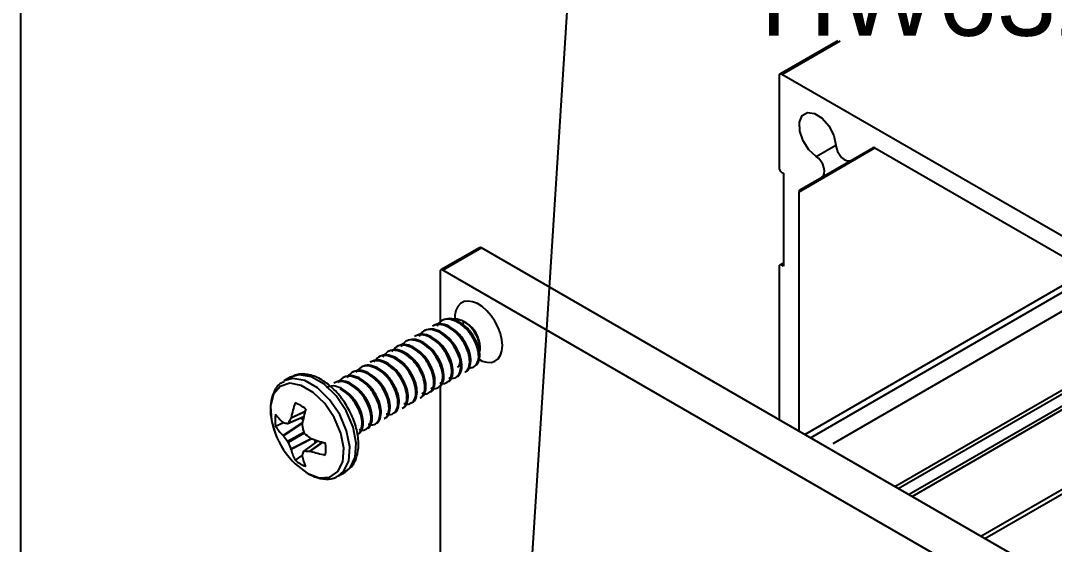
# Model space of a CAD drawing. Extents: x 0 to 9.57, y -8.69 to 0.
# Drawn here: x 0 to 2.548, y -3.106 to -1.815 of the extents above; entities that cross this region are included whole.
import ezdxf
from ezdxf import colors
from ezdxf.entities.mleader import LeaderData, LeaderLine
from ezdxf.math import Vec2, Vec3

# ---------------------------------------------------------------- set-up
doc = ezdxf.new("R2010")
doc.units = 0
doc.header["$LTSCALE"] = 0.5
doc.header["$MEASUREMENT"] = 0
for name, color, linetype in [('End Cap', 92, 'CONTINUOUS'), ('FAB DWG', 221, 'CONTINUOUS'), ('Hardware', 242, 'CONTINUOUS'), ('Housing', 150, 'CONTINUOUS')]:
    doc.layers.add(name, color=color, linetype=linetype)
doc.layers.add('Text-Unprinted', color=131, linetype='CONTINUOUS', plot=False)
doc.styles.get("Standard").update_dxf_attribs({"font": 'arial.ttf'})

msp = doc.modelspace()

# ---------------------------------------------------------------- linework, layer by layer
at = {"layer": 'End Cap', "transparency": 16777216}
for p, q in [((1.1312, -2.3748), (1.0361, -2.4297)), ((1.1362, -2.3753), (1.0411, -2.4302)), ((3.2434, -3.5918), (1.1362, -2.3753)), ((1.0341, -2.4343), (1.0341, -2.5578)), ((3.1483, -3.6467), (1.0411, -2.4302)), ((1.0341, -2.717), (1.0341, -3.6401))]:
    msp.add_line(p, q, dxfattribs=at)
at = {"layer": 'End Cap', "transparency": 16777216, "flags": 128}
for points in [[(1.1875, -2.616), (1.1863, -2.6016), (1.1827, -2.5865), (1.177, -2.5712), (1.1692, -2.5563), (1.1599, -2.5425), (1.1492, -2.5303), (1.1377, -2.5202), (1.1258, -2.5127), (1.1141, -2.508), (1.103, -2.5063), (1.0929, -2.5077), (1.0843, -2.5122), (1.0775, -2.5196), (1.0728, -2.5295), (1.0704, -2.5415), (1.0704, -2.5499)], [(1.1308, -2.6506), (1.1377, -2.6542), (1.1492, -2.6574), (1.1599, -2.6575), (1.1692, -2.6545), (1.177, -2.6486), (1.1827, -2.6399), (1.1863, -2.6289), (1.1875, -2.616)]]:
    msp.add_lwpolyline(points, dxfattribs=at)
at = {"layer": 'End Cap', "transparency": 16777216}
for centre, radius, start, end in [((1.1333, -2.3794), 0.00503, 54.3824, 114.3071), ((1.0384, -2.4336), 0.00437, 50.7967, 189.214)]:
    msp.add_arc(centre, radius, start, end, dxfattribs=at)
at = {"layer": 'Hardware', "transparency": 16777216}
for p, q in [((1.0525, -2.5698), (1.0553, -2.5682)), ((1.0746, -2.5571), (1.0774, -2.5555)), ((1.0919, -2.5565), (1.0884, -2.5657)), ((1.0981, -2.5601), (1.0919, -2.5565)), ((1.0083, -2.5953), (1.0111, -2.5937)), ((1.0304, -2.5826), (1.0332, -2.581)), ((0.9641, -2.6208), (0.9669, -2.6192)), ((0.9862, -2.6081), (0.989, -2.6065)), ((1.1325, -2.6224), (1.1325, -2.6197)), ((0.9199, -2.6463), (0.9227, -2.6448)), ((0.942, -2.6336), (0.9448, -2.632)), ((0.8757, -2.6719), (0.8785, -2.6703)), ((0.8978, -2.6591), (0.9006, -2.6575)), ((1.109, -2.6709), (1.1057, -2.6702)), ((0.6647, -2.6942), (0.6487, -2.7034)), ((0.8315, -2.6974), (0.8343, -2.6958)), ((0.8536, -2.6846), (0.8564, -2.683)), ((0.7873, -2.7229), (0.7901, -2.7213)), ((0.8094, -2.7101), (0.8122, -2.7085)), ((0.6587, -2.808), (0.6978, -2.7911)), ((0.6595, -2.8072), (0.6979, -2.7906)), ((0.7007, -2.7794), (0.6662, -2.7954)), ((0.6662, -2.7954), (0.6666, -2.7942)), ((0.6666, -2.7942), (0.701, -2.7782)), ((0.6897, -2.7946), (0.6963, -2.7984)), ((0.6479, -2.8069), (0.6284, -2.8152)), ((0.6468, -2.8057), (0.6476, -2.8061)), ((0.6468, -2.8374), (0.6949, -2.8058)), ((0.6946, -2.8076), (0.6476, -2.8384)), ((0.6941, -2.8101), (0.6942, -2.8116)), ((0.6476, -2.8384), (0.6468, -2.8374)), ((0.658, -2.8521), (0.6977, -2.8292)), ((0.6992, -2.8319), (0.6595, -2.8548)), ((0.6662, -2.8706), (0.7164, -2.8454)), ((0.7181, -2.846), (0.6666, -2.8719)), ((0.7323, -2.8508), (0.6981, -2.8762)), ((0.7328, -2.851), (0.6992, -2.8759)), ((0.7127, -2.8437), (0.714, -2.8445)), ((0.7252, -2.8485), (0.7252, -2.8561)), ((0.6666, -2.8719), (0.6662, -2.8706)), ((0.7127, -2.876), (0.7439, -2.8542)), ((0.714, -2.8763), (0.7127, -2.876)), ((0.745, -2.8545), (0.714, -2.8763)), ((0.6928, -2.8867), (0.6767, -2.8989)), ((0.6942, -2.8868), (0.6941, -2.8877)), ((0.7837, -2.9372), (0.7997, -2.928))]:
    msp.add_line(p, q, dxfattribs=at)
at = {"layer": 'Hardware', "transparency": 16777216, "flags": 128}
for points in [[(0.7826, -2.9378), (0.7961, -2.9267), (0.8087, -2.9008), (0.8113, -2.8661), (0.8036, -2.8265), (0.7864, -2.7862), (0.7616, -2.7496), (0.7319, -2.7206), (0.7005, -2.7025), (0.6708, -2.6971), (0.6487, -2.7033)], [(0.7997, -2.928), (0.8121, -2.9175), (0.8247, -2.8915), (0.8273, -2.8569), (0.8196, -2.8173), (0.8024, -2.777), (0.7776, -2.7403), (0.7479, -2.7114), (0.7165, -2.6933), (0.6867, -2.6879), (0.6647, -2.6942)], [(0.7064, -2.9306), (0.7358, -2.9419), (0.762, -2.9406), (0.7822, -2.9269), (0.7942, -2.9023), (0.7966, -2.8694), (0.7893, -2.8318), (0.773, -2.7936), (0.7495, -2.7589), (0.7213, -2.7314), (0.6914, -2.7142), (0.6633, -2.7091), (0.6397, -2.7167), (0.6234, -2.7361), (0.6161, -2.7652), (0.6186, -2.801), (0.6236, -2.8208)], [(0.6695, -2.9002), (0.6769, -2.9079), (0.7064, -2.9306)]]:
    msp.add_lwpolyline(points, dxfattribs=at)
at = {"layer": 'Hardware', "transparency": 16777216}
for centre, radius, start, end in [((1.0598, -2.622), 0.0728, 1.7582, 58.2364), ((1.1049, -2.6447), 0.0266, 278.914, 351.9315), ((0.9294, -2.8461), 0.2678, 160.6536, 168.817), ((0.6488, -2.8356), 0.083, 49.6335, 70.3719), ((1.022, -2.8635), 0.3321, 164.0757, 170.7452), ((0.7101, -2.8003), 0.0831, 169.6325, 190.3675), ((0.7254, -2.716), 0.1193, 215.5248, 228.7388), ((0.8616, -2.9143), 0.2287, 148.6893, 152.0809), ((0.8259, -2.7569), 0.2121, 197.5094, 222.4852), ((0.7265, -2.7526), 0.1164, 212.529, 226.7643), ((0.6801, -2.6605), 0.1492, 257.4359, 261.4799), ((0.9679, -2.7664), 0.2774, 189.3761, 193.0942), ((0.8208, -2.7183), 0.2108, 214.741, 219.4114), ((0.8887, -2.6293), 0.2774, 226.9064, 230.6244), ((0.8317, -2.5339), 0.3322, 249.257, 255.9259), ((0.8568, -2.7807), 0.2108, 200.5891, 205.2593), ((0.78, -2.8452), 0.1165, 193.2378, 207.4715), ((0.8365, -2.9314), 0.1492, 158.528, 162.5729), ((0.7075, -2.6473), 0.2288, 267.9256, 271.3165), ((0.8004, -2.6227), 0.2678, 251.1855, 259.3484), ((0.6692, -2.871), 0.0831, 349.6325, 10.3675), ((0.7305, -2.8356), 0.083, 229.6335, 250.3719), ((0.8111, -2.8644), 0.1193, 191.2637, 204.4763)]:
    msp.add_arc(centre, radius, start, end, dxfattribs=at)
for points, knots in [([(1.0525, -2.5698), (1.0456, -2.5671), (1.0318, -2.5617), (1.0208, -2.5659), (1.0152, -2.5681)], [0, 0, 0, 0, 0.496367, 1, 1, 1, 1]), ([(1.0553, -2.5682), (1.0484, -2.5655), (1.0346, -2.5601), (1.0235, -2.5643), (1.018, -2.5665)], [0, 0, 0, 0, 0.496367, 1, 1, 1, 1]), ([(1.0746, -2.5571), (1.0678, -2.5545), (1.0542, -2.5494), (1.0361, -2.5535), (1.029, -2.5632), (1.0255, -2.568)], [0, 0, 0, 0, 0.332007, 0.672778, 1, 1, 1, 1]), ([(1.0774, -2.5555), (1.0705, -2.5528), (1.0567, -2.5473), (1.0456, -2.5516), (1.0401, -2.5537)], [0, 0, 0, 0, 0.496367, 1, 1, 1, 1]), ([(1.0952, -2.6811), (1.0953, -2.6811), (1.1, -2.6803), (1.1054, -2.6702), (1.1082, -2.6521), (1.1028, -2.6283), (1.0907, -2.6042), (1.073, -2.5826), (1.0593, -2.574), (1.0525, -2.5698)], [0, 0, 0, 0, 0.001946, 0.165008, 0.333342, 0.501676, 0.664738, 0.834553, 1, 1, 1, 1]), ([(1.098, -2.6795), (1.098, -2.6795), (1.1028, -2.6787), (1.1081, -2.6686), (1.111, -2.6505), (1.1056, -2.6267), (1.0935, -2.6026), (1.0758, -2.581), (1.062, -2.5725), (1.0553, -2.5682)], [0, 0, 0, 0, 0.001946, 0.165008, 0.333342, 0.501676, 0.664738, 0.834553, 1, 1, 1, 1]), ([(1.0643, -2.5517), (1.0652, -2.5513), (1.0697, -2.549), (1.0796, -2.5506), (1.0882, -2.5547), (1.0919, -2.5565)], [0, 0, 0, 0, 0.117011, 0.618604, 1, 1, 1, 1]), ([(1.109, -2.6709), (1.112, -2.6703), (1.1195, -2.6687), (1.1278, -2.6581), (1.1302, -2.6391), (1.1249, -2.6156), (1.1128, -2.5914), (1.0951, -2.5699), (1.0814, -2.5613), (1.0746, -2.5571)], [0, 0, 0, 0, 0.094441, 0.242391, 0.395125, 0.547858, 0.695809, 0.849886, 1, 1, 1, 1]), ([(1.1312, -2.6484), (1.1315, -2.6446), (1.1324, -2.6344), (1.1276, -2.6139), (1.1156, -2.5898), (1.0979, -2.5683), (1.0841, -2.5597), (1.0774, -2.5555)], [0, 0, 0, 0, 0.128168, 0.348309, 0.561556, 0.783634, 1, 1, 1, 1]), ([(1.1307, -2.6325), (1.1311, -2.6316), (1.1331, -2.6275), (1.1326, -2.6165), (1.1288, -2.6012), (1.1209, -2.585), (1.1097, -2.5702), (1.0993, -2.561), (1.0933, -2.5574), (1.0919, -2.5565)], [0, 0, 0, 0, 0.049444, 0.224437, 0.399429, 0.574191, 0.758666, 0.94464, 1, 1, 1, 1]), ([(1.0083, -2.5953), (1.0014, -2.5926), (0.9876, -2.5872), (0.9766, -2.5914), (0.971, -2.5936)], [0, 0, 0, 0, 0.496367, 1, 1, 1, 1]), ([(1.0111, -2.5937), (1.0042, -2.591), (0.9904, -2.5856), (0.9794, -2.5898), (0.9738, -2.592)], [0, 0, 0, 0, 0.496367, 1, 1, 1, 1]), ([(1.0304, -2.5826), (1.0236, -2.58), (1.01, -2.5749), (0.9919, -2.579), (0.9848, -2.5887), (0.9813, -2.5935)], [0, 0, 0, 0, 0.332007, 0.672778, 1, 1, 1, 1]), ([(1.0332, -2.581), (1.0263, -2.5783), (1.0125, -2.5729), (1.0015, -2.5771), (0.9959, -2.5792)], [0, 0, 0, 0, 0.496367, 1, 1, 1, 1]), ([(1.0332, -2.7075), (1.0343, -2.708), (1.0414, -2.7112), (1.0518, -2.7077), (1.0615, -2.6966), (1.0639, -2.6774), (1.0586, -2.6539), (1.0465, -2.6296), (1.0288, -2.6082), (1.0151, -2.5996), (1.0083, -2.5953)], [0, 0, 0, 0, 0.026957, 0.168443, 0.304303, 0.444555, 0.584807, 0.720667, 0.862153, 1, 1, 1, 1]), ([(1.0538, -2.705), (1.0538, -2.705), (1.0586, -2.7043), (1.0639, -2.6941), (1.0668, -2.676), (1.0614, -2.6522), (1.0493, -2.6281), (1.0316, -2.6066), (1.0178, -2.598), (1.0111, -2.5937)], [0, 0, 0, 0, 0.001946, 0.165008, 0.333342, 0.501676, 0.664738, 0.834553, 1, 1, 1, 1]), ([(1.0553, -2.6947), (1.0564, -2.6952), (1.0635, -2.6985), (1.0739, -2.695), (1.0836, -2.6838), (1.086, -2.6646), (1.0807, -2.6411), (1.0686, -2.6169), (1.0509, -2.5954), (1.0372, -2.5868), (1.0304, -2.5826)], [0, 0, 0, 0, 0.026957, 0.168443, 0.304303, 0.444555, 0.584807, 0.720667, 0.862153, 1, 1, 1, 1]), ([(1.0759, -2.6922), (1.0759, -2.6922), (1.0807, -2.6915), (1.086, -2.6813), (1.0889, -2.6632), (1.0835, -2.6395), (1.0714, -2.6153), (1.0537, -2.5938), (1.0399, -2.5852), (1.0332, -2.581)], [0, 0, 0, 0, 0.001946, 0.165008, 0.333342, 0.501676, 0.664738, 0.834553, 1, 1, 1, 1]), ([(0.9641, -2.6208), (0.9574, -2.6183), (0.9437, -2.6131), (0.9256, -2.6173), (0.9185, -2.627), (0.915, -2.6318)], [0, 0, 0, 0, 0.332007, 0.672778, 1, 1, 1, 1]), ([(0.9669, -2.6192), (0.96, -2.6165), (0.9462, -2.6111), (0.9352, -2.6154), (0.9296, -2.6175)], [0, 0, 0, 0, 0.496367, 1, 1, 1, 1]), ([(0.9862, -2.6081), (0.9795, -2.6055), (0.9658, -2.6004), (0.9477, -2.6045), (0.9406, -2.6143), (0.9371, -2.619)], [0, 0, 0, 0, 0.332007, 0.672778, 1, 1, 1, 1]), ([(0.989, -2.6065), (0.9821, -2.6038), (0.9683, -2.5984), (0.9573, -2.6026), (0.9517, -2.6047)], [0, 0, 0, 0, 0.4963672, 1, 1, 1, 1]), ([(0.989, -2.733), (0.9901, -2.7335), (0.9972, -2.7367), (1.0076, -2.7333), (1.0173, -2.7221), (1.0197, -2.7029), (1.0144, -2.6794), (1.0023, -2.6552), (0.9846, -2.6337), (0.9709, -2.6251), (0.9641, -2.6208)], [0, 0, 0, 0, 0.026957, 0.168443, 0.304303, 0.444555, 0.584807, 0.720667, 0.862153, 1, 1, 1, 1]), ([(1.0096, -2.7305), (1.0097, -2.7305), (1.0144, -2.7298), (1.0197, -2.7196), (1.0226, -2.7015), (1.0172, -2.6777), (1.0051, -2.6536), (0.9874, -2.6321), (0.9736, -2.6235), (0.9669, -2.6192)], [0, 0, 0, 0, 0.001946, 0.165008, 0.333342, 0.501676, 0.664738, 0.834553, 1, 1, 1, 1]), ([(1.0111, -2.7202), (1.0122, -2.7207), (1.0193, -2.724), (1.0297, -2.7205), (1.0394, -2.7093), (1.0418, -2.6901), (1.0365, -2.6666), (1.0244, -2.6424), (1.0067, -2.6209), (0.993, -2.6123), (0.9862, -2.6081)], [0, 0, 0, 0, 0.026957, 0.168443, 0.304303, 0.444555, 0.584807, 0.720667, 0.862153, 1, 1, 1, 1]), ([(1.0317, -2.7178), (1.0318, -2.7177), (1.0365, -2.717), (1.0418, -2.7069), (1.0447, -2.6888), (1.0393, -2.665), (1.0272, -2.6408), (1.0095, -2.6193), (0.9957, -2.6107), (0.989, -2.6065)], [0, 0, 0, 0, 0.001946, 0.165008, 0.333342, 0.501676, 0.664738, 0.834553, 1, 1, 1, 1]), ([(0.9199, -2.6463), (0.9132, -2.6438), (0.8995, -2.6387), (0.8814, -2.6428), (0.8743, -2.6525), (0.8708, -2.6573)], [0, 0, 0, 0, 0.332007, 0.672778, 1, 1, 1, 1]), ([(0.9227, -2.6448), (0.9158, -2.6421), (0.902, -2.6366), (0.891, -2.6409), (0.8854, -2.643)], [0, 0, 0, 0, 0.4963672, 1, 1, 1, 1]), ([(0.942, -2.6336), (0.9353, -2.631), (0.9216, -2.6259), (0.9035, -2.63), (0.8964, -2.6398), (0.8929, -2.6446)], [0, 0, 0, 0, 0.332007, 0.672778, 1, 1, 1, 1]), ([(0.9448, -2.632), (0.9379, -2.6293), (0.9241, -2.6239), (0.9131, -2.6281), (0.9075, -2.6302)], [0, 0, 0, 0, 0.496367, 1, 1, 1, 1]), ([(0.9448, -2.7585), (0.9459, -2.759), (0.953, -2.7622), (0.9634, -2.7588), (0.9731, -2.7476), (0.9755, -2.7284), (0.9702, -2.7049), (0.9581, -2.6807), (0.9404, -2.6592), (0.9267, -2.6506), (0.9199, -2.6463)], [0, 0, 0, 0, 0.026957, 0.168443, 0.304303, 0.444555, 0.584807, 0.720667, 0.862153, 1, 1, 1, 1]), ([(0.9654, -2.756), (0.9655, -2.756), (0.9702, -2.7553), (0.9755, -2.7451), (0.9784, -2.727), (0.973, -2.7032), (0.9609, -2.6791), (0.9432, -2.6576), (0.9295, -2.649), (0.9227, -2.6448)], [0, 0, 0, 0, 0.001946, 0.165008, 0.333342, 0.501676, 0.664738, 0.834553, 1, 1, 1, 1]), ([(0.9847, -2.7449), (0.9848, -2.7449), (0.9895, -2.7441), (0.9949, -2.734), (0.9977, -2.7159), (0.9923, -2.6921), (0.9802, -2.6679), (0.9625, -2.6464), (0.9488, -2.6378), (0.942, -2.6336)], [0, 0, 0, 0, 0.001946, 0.165008, 0.333342, 0.501676, 0.664738, 0.834553, 1, 1, 1, 1]), ([(0.9875, -2.7433), (0.9876, -2.7433), (0.9923, -2.7425), (0.9976, -2.7324), (1.0005, -2.7143), (0.9951, -2.6905), (0.983, -2.6663), (0.9653, -2.6448), (0.9516, -2.6362), (0.9448, -2.632)], [0, 0, 0, 0, 0.001946, 0.165008, 0.333342, 0.501676, 0.664738, 0.834553, 1, 1, 1, 1]), ([(1.0768, -2.6683), (1.0768, -2.6683), (1.0801, -2.6679), (1.0834, -2.6608), (1.0854, -2.6502), (1.0827, -2.6414), (1.0818, -2.6382)], [0, 0, 0, 0, 0.0045, 0.381475, 0.770767, 1, 1, 1, 1]), ([(0.8757, -2.6719), (0.869, -2.6693), (0.8553, -2.6642), (0.8372, -2.6683), (0.8301, -2.678), (0.8266, -2.6828)], [0, 0, 0, 0, 0.332007, 0.672778, 1, 1, 1, 1]), ([(0.8785, -2.6703), (0.8716, -2.6676), (0.8578, -2.6621), (0.8468, -2.6664), (0.8412, -2.6685)], [0, 0, 0, 0, 0.496367, 1, 1, 1, 1]), ([(0.8978, -2.6591), (0.891, -2.6564), (0.8771, -2.651), (0.8661, -2.6552), (0.8606, -2.6574)], [0, 0, 0, 0, 0.496367, 1, 1, 1, 1]), ([(0.9006, -2.6575), (0.8937, -2.6548), (0.8799, -2.6494), (0.8689, -2.6536), (0.8633, -2.6558)], [0, 0, 0, 0, 0.496367, 1, 1, 1, 1]), ([(0.9006, -2.784), (0.9017, -2.7845), (0.9088, -2.7877), (0.9192, -2.7843), (0.929, -2.7731), (0.9313, -2.7539), (0.926, -2.7304), (0.9139, -2.7062), (0.8962, -2.6847), (0.8825, -2.6761), (0.8757, -2.6719)], [0, 0, 0, 0, 0.026957, 0.168443, 0.304303, 0.444555, 0.584807, 0.720667, 0.862153, 1, 1, 1, 1]), ([(0.9212, -2.7815), (0.9213, -2.7815), (0.926, -2.7808), (0.9313, -2.7706), (0.9342, -2.7525), (0.9288, -2.7287), (0.9167, -2.7046), (0.899, -2.6831), (0.8853, -2.6745), (0.8785, -2.6703)], [0, 0, 0, 0, 0.001946, 0.165008, 0.333342, 0.501676, 0.664738, 0.834553, 1, 1, 1, 1]), ([(0.9405, -2.7704), (0.9406, -2.7704), (0.9454, -2.7696), (0.9507, -2.7595), (0.9535, -2.7414), (0.9481, -2.7176), (0.936, -2.6934), (0.9183, -2.6719), (0.9046, -2.6633), (0.8978, -2.6591)], [0, 0, 0, 0, 0.001946, 0.165008, 0.333342, 0.501676, 0.664738, 0.834553, 1, 1, 1, 1]), ([(0.9433, -2.7688), (0.9434, -2.7688), (0.9481, -2.768), (0.9534, -2.7579), (0.9563, -2.7398), (0.9509, -2.716), (0.9388, -2.6919), (0.9211, -2.6703), (0.9074, -2.6617), (0.9006, -2.6575)], [0, 0, 0, 0, 0.001946, 0.165008, 0.333342, 0.501676, 0.664738, 0.834553, 1, 1, 1, 1]), ([(0.7979, -2.9278), (0.8042, -2.9239), (0.8179, -2.9153), (0.8296, -2.891), (0.8343, -2.8602), (0.8299, -2.8242), (0.8167, -2.7862), (0.7959, -2.7502), (0.7694, -2.7195), (0.739, -2.6969), (0.7089, -2.6861), (0.6827, -2.6851), (0.6703, -2.6926), (0.6655, -2.6956)], [0, 0, 0, 0, 0.074097, 0.163002, 0.255505, 0.353517, 0.452848, 0.552008, 0.651524, 0.751989, 0.854208, 0.942445, 1, 1, 1, 1]), ([(0.8315, -2.6974), (0.8248, -2.6948), (0.8111, -2.6897), (0.793, -2.6938), (0.7859, -2.7036), (0.7824, -2.7083)], [0, 0, 0, 0, 0.332007, 0.672778, 1, 1, 1, 1]), ([(0.8343, -2.6958), (0.8274, -2.6931), (0.8136, -2.6877), (0.8026, -2.6919), (0.797, -2.694)], [0, 0, 0, 0, 0.496367, 1, 1, 1, 1]), ([(0.8536, -2.6846), (0.8469, -2.6821), (0.8332, -2.6769), (0.8151, -2.681), (0.808, -2.6908), (0.8045, -2.6956)], [0, 0, 0, 0, 0.332007, 0.672778, 1, 1, 1, 1]), ([(0.8564, -2.683), (0.8495, -2.6803), (0.8357, -2.6749), (0.8247, -2.6791), (0.8191, -2.6813)], [0, 0, 0, 0, 0.496367, 1, 1, 1, 1]), ([(0.8564, -2.8095), (0.8575, -2.81), (0.8646, -2.8133), (0.875, -2.8098), (0.8848, -2.7986), (0.8871, -2.7794), (0.8818, -2.7559), (0.8697, -2.7317), (0.852, -2.7102), (0.8383, -2.7016), (0.8315, -2.6974)], [0, 0, 0, 0, 0.026957, 0.168443, 0.304303, 0.444555, 0.584807, 0.720667, 0.862153, 1, 1, 1, 1]), ([(0.877, -2.8071), (0.8771, -2.807), (0.8818, -2.8063), (0.8871, -2.7962), (0.89, -2.7781), (0.8846, -2.7543), (0.8725, -2.7301), (0.8548, -2.7086), (0.8411, -2.7), (0.8343, -2.6958)], [0, 0, 0, 0, 0.001946, 0.165008, 0.333342, 0.501676, 0.664738, 0.834553, 1, 1, 1, 1]), ([(0.8963, -2.7959), (0.8964, -2.7959), (0.9012, -2.7952), (0.9065, -2.785), (0.9093, -2.7669), (0.9039, -2.7431), (0.8918, -2.719), (0.8741, -2.6974), (0.8604, -2.6889), (0.8536, -2.6846)], [0, 0, 0, 0, 0.001946, 0.165008, 0.333342, 0.501676, 0.664738, 0.834553, 1, 1, 1, 1]), ([(0.8991, -2.7943), (0.8992, -2.7943), (0.9039, -2.7936), (0.9092, -2.7834), (0.9121, -2.7653), (0.9067, -2.7415), (0.8946, -2.7174), (0.8769, -2.6959), (0.8632, -2.6873), (0.8564, -2.683)], [0, 0, 0, 0, 0.001946, 0.165008, 0.333342, 0.501676, 0.664738, 0.834553, 1, 1, 1, 1]), ([(0.6495, -2.7048), (0.6461, -2.7063), (0.6346, -2.7113), (0.6225, -2.731), (0.6148, -2.7595), (0.6156, -2.7939), (0.6233, -2.8186), (0.6273, -2.8311)], [0, 0, 0, 0, 0.090957, 0.308355, 0.527976, 0.762145, 1, 1, 1, 1]), ([(0.7901, -2.7213), (0.7832, -2.7186), (0.7694, -2.7132), (0.7584, -2.7174), (0.7528, -2.7195)], [0, 0, 0, 0, 0.496367, 1, 1, 1, 1]), ([(0.8094, -2.7101), (0.8026, -2.7074), (0.7887, -2.702), (0.7777, -2.7062), (0.7722, -2.7084)], [0, 0, 0, 0, 0.496367, 1, 1, 1, 1]), ([(0.8122, -2.7085), (0.8053, -2.7058), (0.7915, -2.7004), (0.7805, -2.7047), (0.7749, -2.7068)], [0, 0, 0, 0, 0.496367, 1, 1, 1, 1]), ([(0.8301, -2.8342), (0.8301, -2.8342), (0.8349, -2.8334), (0.8402, -2.8233), (0.843, -2.8052), (0.8376, -2.7814), (0.8255, -2.7572), (0.8078, -2.7357), (0.7941, -2.7271), (0.7873, -2.7229)], [0, 0, 0, 0, 0.001946, 0.165008, 0.333342, 0.501676, 0.664738, 0.834553, 1, 1, 1, 1]), ([(0.8328, -2.8326), (0.8329, -2.8326), (0.8376, -2.8318), (0.8429, -2.8217), (0.8458, -2.8036), (0.8404, -2.7798), (0.8283, -2.7556), (0.8106, -2.7341), (0.7969, -2.7255), (0.7901, -2.7213)], [0, 0, 0, 0, 0.001946, 0.165008, 0.333342, 0.501676, 0.664738, 0.834553, 1, 1, 1, 1]), ([(0.8343, -2.8223), (0.8354, -2.8228), (0.8425, -2.826), (0.8529, -2.8225), (0.8627, -2.8114), (0.865, -2.7922), (0.8598, -2.7687), (0.8476, -2.7445), (0.8299, -2.723), (0.8162, -2.7144), (0.8094, -2.7101)], [0, 0, 0, 0, 0.026957, 0.168443, 0.304303, 0.444555, 0.584807, 0.720667, 0.862153, 1, 1, 1, 1]), ([(0.8549, -2.8198), (0.855, -2.8198), (0.8597, -2.8191), (0.865, -2.8089), (0.8679, -2.7908), (0.8625, -2.767), (0.8504, -2.7429), (0.8327, -2.7214), (0.819, -2.7128), (0.8122, -2.7085)], [0, 0, 0, 0, 0.001946, 0.165008, 0.333342, 0.501676, 0.664738, 0.834553, 1, 1, 1, 1]), ([(0.658, -2.8081), (0.6582, -2.8081), (0.6588, -2.8081), (0.6592, -2.8076), (0.6594, -2.8073), (0.6595, -2.8072)], [0, 0, 0, 0, 0.42854, 0.857097, 1, 1, 1, 1]), ([(0.6595, -2.8548), (0.6593, -2.8544), (0.659, -2.8536), (0.6584, -2.8527), (0.6581, -2.8523), (0.658, -2.8521)], [0, 0, 0, 0, 0.42854, 0.857097, 1, 1, 1, 1]), ([(0.6977, -2.8292), (0.6978, -2.8296), (0.6981, -2.8305), (0.6987, -2.8314), (0.6991, -2.8318), (0.6992, -2.8319)], [0, 0, 0, 0, 0.4285399, 0.857097, 1, 1, 1, 1]), ([(0.6992, -2.8759), (0.6989, -2.876), (0.6983, -2.876), (0.6978, -2.8764), (0.6977, -2.8767), (0.6977, -2.8768)], [0, 0, 0, 0, 0.42854, 0.857097, 1, 1, 1, 1]), ([(0.7075, -2.9314), (0.713, -2.9343), (0.7279, -2.942), (0.7517, -2.9462), (0.7725, -2.9446), (0.7806, -2.9381), (0.7819, -2.937)], [0, 0, 0, 0, 0.214076, 0.581614, 0.928032, 1, 1, 1, 1])]:
    msp.add_open_spline(points, degree=3, knots=knots, dxfattribs=at)
at = {"layer": 'Housing', "transparency": 16777216}
for p, q in [((2.0142, -1.8649), (1.8717, -1.9472)), ((1.8767, -1.9477), (2.02, -1.8649)), ((1.8696, -1.9518), (1.8696, -2.1771)), ((2.8169, -2.4905), (1.8767, -1.9477)), ((1.919, -2.2368), (2.1058, -2.129)), ((1.9211, -2.2322), (2.1012, -2.1283)), ((1.9611, -2.1498), (2.0095, -2.1219)), ((1.9751, -2.2011), (2.1011, -2.1283)), ((2.0468, -2.1596), (2.101, -2.1284)), ((2.0468, -2.1596), (2.1008, -2.1285)), ((2.1058, -2.129), (2.5698, -2.3969)), ((1.8767, -2.1894), (1.8802, -2.1914)), ((1.8802, -2.1914), (1.8802, -2.4201)), ((1.9211, -2.2322), (1.9751, -2.2011)), ((1.919, -2.8272), (1.919, -2.2368)), ((1.8802, -2.4126), (1.8717, -2.4175)), ((1.8767, -2.418), (1.8802, -2.416)), ((1.8802, -2.4201), (1.8767, -2.418)), ((1.8696, -2.4221), (1.8696, -2.7987)), ((1.9327, -2.8351), (2.584, -2.4591)), ((1.9468, -2.8433), (2.584, -2.4755)), ((2.584, -2.5224), (2.0021, -2.8583)), ((2.1551, -2.9635), (2.7169, -2.6392)), ((2.1633, -2.9682), (2.7202, -2.6467)), ((2.7245, -2.675), (2.19, -2.9836)), ((2.1974, -2.9879), (2.718, -2.6873)), ((2.3671, -3.0859), (2.8814, -2.789)), ((2.3768, -3.0915), (2.8911, -2.7946))]:
    msp.add_line(p, q, dxfattribs=at)
at = {"layer": 'Housing', "transparency": 16777216, "flags": 128}
for points in [[(1.9611, -2.1498), (1.9432, -2.1336), (1.9288, -2.1115), (1.9205, -2.0874), (1.9197, -2.0653), (1.9264, -2.0491), (1.9396, -2.0415), (1.957, -2.0438), (1.9757, -2.0555), (1.9924, -2.0748), (2.0043, -2.0982), (2.0095, -2.1219)], [(2.0095, -2.1219), (2.0108, -2.1297), (2.0138, -2.1378), (2.0182, -2.1454), (2.0237, -2.1521), (2.0298, -2.1571), (2.036, -2.1602), (2.0418, -2.1611), (2.0468, -2.1596)], [(1.9751, -2.2011), (1.9788, -2.1974), (1.981, -2.1919), (1.9815, -2.185), (1.9801, -2.1772), (1.9771, -2.1692), (1.9727, -2.1615), (1.9672, -2.1549), (1.9611, -2.1498)]]:
    msp.add_lwpolyline(points, dxfattribs=at)
at = {"layer": 'Housing', "transparency": 16777216}
for centre, radius, start, end in [((1.8739, -1.9511), 0.00437, 50.7967, 189.214), ((2.1029, -2.1331), 0.00503, 54.3818, 114.3139), ((1.8849, -2.1764), 0.0154, 182.6055, 237.3945), ((1.924, -2.2363), 0.00503, 125.698, 185.6204), ((1.8739, -2.4214), 0.00437, 50.7967, 189.214)]:
    msp.add_arc(centre, radius, start, end, dxfattribs=at)
at = {"layer": 'Text-Unprinted', "ltscale": 0.5, "transparency": 16777216}
msp.add_lwpolyline([(0, 0), (9.566, 0), (9.566, -8.685), (0, -8.685)], close=True, dxfattribs=at)

# ---------------------------------------------------------------- leaders
at = {"layer": 'FAB DWG', "transparency": 16777216}
ml = msp.add_multileader_mtext('Standard', dxfattribs=at)
ml.set_content('CV00267\\PHW63214 (x2)', color=256)
ml.set_leader_properties()
ml.build(insert=Vec2(0, 0))
ml.multileader.update_dxf_attribs({"dogleg_length": 0.0922, "arrow_head_size": 0.15})
ctx = ml.context
ctx.base_point, ctx.char_height, ctx.arrow_head_size, ctx.landing_gap_size, ctx.plane_origin = Vec3(1.7329, -1.4727), 0.188, 0.15, 0.09, Vec3(8.9962, -3.4705)
notes = []
notes.append((ctx, [(1, (1, 1, 0), (1.3678, -1.4727), (1, 0), 0.3651, [(0, [(1.2161, -3.8484)], 0, [])])]))
ctx.mtext.insert, ctx.mtext.width, ctx.mtext.defined_height, ctx.mtext.flow_direction = Vec3(1.8229, -1.3511), 2.305108, 0.5139, 5
for ctx, leaders in notes:
    for number, flags, end, landing, length, lines in leaders:
        leader = LeaderData()
        leader.index, (leader.has_last_leader_line, leader.has_dogleg_vector, leader.attachment_direction) = number, flags
        leader.last_leader_point, leader.dogleg_vector, leader.dogleg_length = Vec3(end), Vec3(landing), length
        for number, points, colour, breaks in lines:
            line = LeaderLine()
            line.index, line.vertices, line.color, line.breaks = number, Vec3.list(points), colors.encode_raw_color(colour), breaks
            leader.lines.append(line)
        ctx.leaders.append(leader)

doc.saveas('drawing.dxf')
